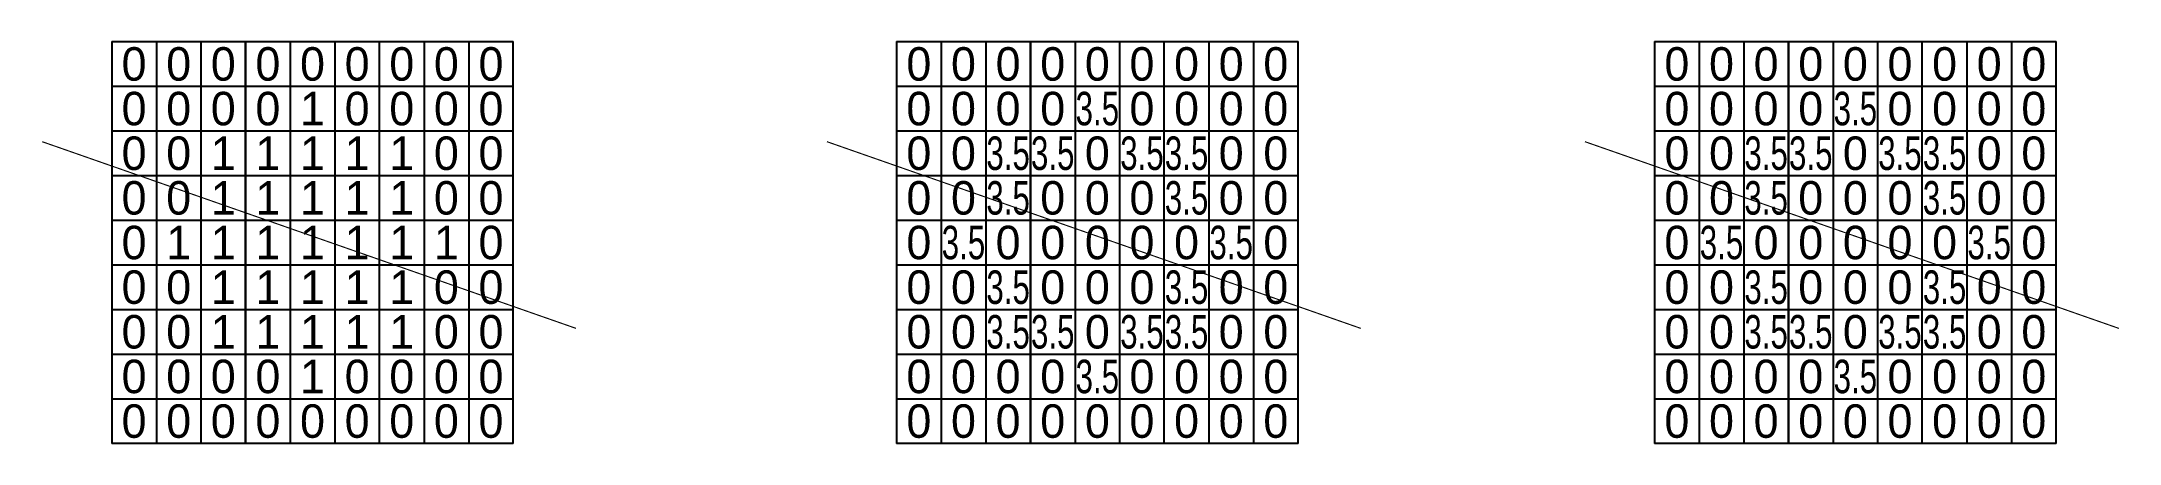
# Model space of a CAD drawing. Header units: inches. Extents: x 0.9 to 94, y 2 to 20.
import ezdxf
from ezdxf.enums import TextEntityAlignment as Align

# ---------------------------------------------------------------- set-up
doc = ezdxf.new("R2010")
doc.units = ezdxf.units.IN
doc.header["$MEASUREMENT"] = 0
doc.styles.get("Standard").update_dxf_attribs({"font": 'Apnorm.shx'})

msp = doc.modelspace()

# ---------------------------------------------------------------- linework, layer by layer
for p, q in [((4, 20), (4, 14)), ((4, 20), (10, 20)), ((6, 20), (6, 14)), ((8, 20), (8, 14)), ((10, 14), (10, 20)), ((10, 20), (10, 14)), ((10, 20), (16, 20)), ((12, 20), (12, 14)), ((14, 20), (14, 14)), ((16, 14), (16, 20)), ((16, 20), (22, 20)), ((18, 20), (18, 14)), ((20, 20), (20, 14)), ((22, 14), (22, 20)), ((39.18, 20), (39.18, 14)), ((39.18, 20), (45.18, 20)), ((41.18, 20), (41.18, 14)), ((43.18, 20), (43.18, 14)), ((45.18, 14), (45.18, 20)), ((45.18, 20), (45.18, 14)), ((45.18, 20), (51.18, 20)), ((47.18, 20), (47.18, 14)), ((49.18, 20), (49.18, 14)), ((51.18, 14), (51.18, 20)), ((51.18, 20), (57.18, 20)), ((53.18, 20), (53.18, 14)), ((55.18, 20), (55.18, 14)), ((57.18, 14), (57.18, 20)), ((73.159, 20), (73.159, 14)), ((73.159, 20), (79.159, 20)), ((75.159, 20), (75.159, 14)), ((77.159, 20), (77.159, 14)), ((79.159, 14), (79.159, 20)), ((79.159, 20), (79.159, 14)), ((79.159, 20), (85.159, 20)), ((81.159, 20), (81.159, 14)), ((83.159, 20), (83.159, 14)), ((85.159, 14), (85.159, 20)), ((85.159, 20), (91.159, 20)), ((87.159, 20), (87.159, 14)), ((89.159, 20), (89.159, 14)), ((91.159, 14), (91.159, 20)), ((4, 18), (10, 18)), ((10, 18), (16, 18)), ((16, 18), (22, 18)), ((39.18, 18), (45.18, 18)), ((45.18, 18), (51.18, 18)), ((51.18, 18), (57.18, 18)), ((73.159, 18), (79.159, 18)), ((79.159, 18), (85.159, 18)), ((85.159, 18), (91.159, 18)), ((4, 16), (10, 16)), ((10, 16), (16, 16)), ((16, 16), (22, 16)), ((39.18, 16), (45.18, 16)), ((45.18, 16), (51.18, 16)), ((51.18, 16), (57.18, 16)), ((73.159, 16), (79.159, 16)), ((79.159, 16), (85.159, 16)), ((85.159, 16), (91.159, 16)), ((4, 14), (4, 8)), ((4, 14), (10, 14)), ((6, 14), (6, 8)), ((8, 14), (8, 8)), ((10, 8), (10, 14)), ((10, 14), (10, 8)), ((10, 14), (16, 14)), ((12, 14), (12, 8)), ((14, 14), (14, 8)), ((16, 8), (16, 14)), ((16, 14), (22, 14)), ((18, 14), (18, 8)), ((20, 14), (20, 8)), ((22, 8), (22, 14)), ((39.18, 14), (39.18, 8)), ((39.18, 14), (45.18, 14)), ((41.18, 14), (41.18, 8)), ((43.18, 14), (43.18, 8)), ((45.18, 8), (45.18, 14)), ((45.18, 14), (45.18, 8)), ((45.18, 14), (51.18, 14)), ((47.18, 14), (47.18, 8)), ((49.18, 14), (49.18, 8)), ((51.18, 8), (51.18, 14)), ((51.18, 14), (57.18, 14)), ((53.18, 14), (53.18, 8)), ((55.18, 14), (55.18, 8)), ((57.18, 8), (57.18, 14)), ((73.159, 14), (73.159, 8)), ((73.159, 14), (79.159, 14)), ((75.159, 14), (75.159, 8)), ((77.159, 14), (77.159, 8)), ((79.159, 8), (79.159, 14)), ((79.159, 14), (79.159, 8)), ((79.159, 14), (85.159, 14)), ((81.159, 14), (81.159, 8)), ((83.159, 14), (83.159, 8)), ((85.159, 8), (85.159, 14)), ((85.159, 14), (91.159, 14)), ((87.159, 14), (87.159, 8)), ((89.159, 14), (89.159, 8)), ((91.159, 8), (91.159, 14)), ((4, 12), (10, 12)), ((10, 12), (16, 12)), ((16, 12), (22, 12)), ((39.18, 12), (45.18, 12)), ((45.18, 12), (51.18, 12)), ((51.18, 12), (57.18, 12)), ((73.159, 12), (79.159, 12)), ((79.159, 12), (85.159, 12)), ((85.159, 12), (91.159, 12)), ((4, 10), (10, 10)), ((10, 10), (16, 10)), ((16, 10), (22, 10)), ((39.18, 10), (45.18, 10)), ((45.18, 10), (51.18, 10)), ((51.18, 10), (57.18, 10)), ((73.159, 10), (79.159, 10)), ((79.159, 10), (85.159, 10)), ((85.159, 10), (91.159, 10)), ((4, 8), (4, 2)), ((4, 8), (10, 8)), ((6, 8), (6, 2)), ((8, 8), (8, 2)), ((10, 2), (10, 8)), ((10, 8), (10, 2)), ((10, 8), (16, 8)), ((12, 8), (12, 2)), ((14, 8), (14, 2)), ((16, 2), (16, 8)), ((16, 8), (22, 8)), ((18, 8), (18, 2)), ((20, 8), (20, 2)), ((22, 2), (22, 8)), ((39.18, 8), (39.18, 2)), ((39.18, 8), (45.18, 8)), ((41.18, 8), (41.18, 2)), ((43.18, 8), (43.18, 2)), ((45.18, 2), (45.18, 8)), ((45.18, 8), (45.18, 2)), ((45.18, 8), (51.18, 8)), ((47.18, 8), (47.18, 2)), ((49.18, 8), (49.18, 2)), ((51.18, 2), (51.18, 8)), ((51.18, 8), (57.18, 8)), ((53.18, 8), (53.18, 2)), ((55.18, 8), (55.18, 2)), ((57.18, 2), (57.18, 8)), ((73.159, 8), (73.159, 2)), ((73.159, 8), (79.159, 8)), ((75.159, 8), (75.159, 2)), ((77.159, 8), (77.159, 2)), ((79.159, 2), (79.159, 8)), ((79.159, 8), (79.159, 2)), ((79.159, 8), (85.159, 8)), ((81.159, 8), (81.159, 2)), ((83.159, 8), (83.159, 2)), ((85.159, 2), (85.159, 8)), ((85.159, 8), (91.159, 8)), ((87.159, 8), (87.159, 2)), ((89.159, 8), (89.159, 2)), ((91.159, 2), (91.159, 8)), ((4, 6), (10, 6)), ((10, 6), (16, 6)), ((16, 6), (22, 6)), ((39.18, 6), (45.18, 6)), ((45.18, 6), (51.18, 6)), ((51.18, 6), (57.18, 6)), ((73.159, 6), (79.159, 6)), ((79.159, 6), (85.159, 6)), ((85.159, 6), (91.159, 6)), ((4, 4), (10, 4)), ((10, 4), (16, 4)), ((16, 4), (22, 4)), ((39.18, 4), (45.18, 4)), ((45.18, 4), (51.18, 4)), ((51.18, 4), (57.18, 4)), ((73.159, 4), (79.159, 4)), ((79.159, 4), (85.159, 4)), ((85.159, 4), (91.159, 4)), ((10, 2), (4, 2)), ((16, 2), (10, 2)), ((22, 2), (16, 2)), ((45.18, 2), (39.18, 2)), ((51.18, 2), (45.18, 2)), ((57.18, 2), (51.18, 2)), ((79.159, 2), (73.159, 2)), ((85.159, 2), (79.159, 2)), ((91.159, 2), (85.159, 2))]:
    msp.add_line(p, q)
at = {"color": 1, "const_width": 0.05}
for points in [[(0.879, 15.517), (24.814, 7.152)], [(36.058, 15.517), (59.993, 7.152)], [(70.037, 15.517), (93.972, 7.152)]]:
    msp.add_lwpolyline(points, dxfattribs=at)

# ---------------------------------------------------------------- texts
for s, p in [('0', (5, 19)), ('0', (7, 19)), ('0', (9, 19)), ('0', (11, 19)), ('0', (13, 19)), ('0', (15, 19)), ('0', (17, 19)), ('0', (19, 19)), ('0', (21, 19)), ('0', (40.18, 19)), ('0', (42.18, 19)), ('0', (44.18, 19)), ('0', (46.18, 19)), ('0', (48.18, 19)), ('0', (50.18, 19)), ('0', (52.18, 19)), ('0', (54.18, 19)), ('0', (56.18, 19)), ('0', (74.159, 19)), ('0', (76.159, 19)), ('0', (78.159, 19)), ('0', (80.159, 19)), ('0', (82.159, 19)), ('0', (84.159, 19)), ('0', (86.159, 19)), ('0', (88.159, 19)), ('0', (90.159, 19)), ('0', (5, 17)), ('0', (7, 17)), ('0', (9, 17)), ('0', (11, 17)), ('1', (13, 17)), ('0', (15, 17)), ('0', (17, 17)), ('0', (19, 17)), ('0', (21, 17)), ('0', (40.18, 17)), ('0', (42.18, 17)), ('0', (44.18, 17)), ('0', (46.18, 17)), ('0', (50.18, 17)), ('0', (52.18, 17)), ('0', (54.18, 17)), ('0', (56.18, 17)), ('0', (74.159, 17)), ('0', (76.159, 17)), ('0', (78.159, 17)), ('0', (80.159, 17)), ('0', (84.159, 17)), ('0', (86.159, 17)), ('0', (88.159, 17)), ('0', (90.159, 17)), ('0', (5, 15)), ('0', (7, 15)), ('1', (9, 15)), ('1', (11, 15)), ('1', (13, 15)), ('1', (15, 15)), ('1', (17, 15)), ('0', (19, 15)), ('0', (21, 15)), ('0', (40.18, 15)), ('0', (42.18, 15)), ('0', (48.18, 15)), ('0', (54.18, 15)), ('0', (56.18, 15)), ('0', (74.159, 15)), ('0', (76.159, 15)), ('0', (82.159, 15)), ('0', (88.159, 15)), ('0', (90.159, 15)), ('0', (5, 13)), ('0', (7, 13)), ('1', (9, 13)), ('1', (11, 13)), ('1', (13, 13)), ('1', (15, 13)), ('1', (17, 13)), ('0', (19, 13)), ('0', (21, 13)), ('0', (40.18, 13)), ('0', (42.18, 13)), ('0', (46.18, 13)), ('0', (48.18, 13)), ('0', (50.18, 13)), ('0', (54.18, 13)), ('0', (56.18, 13)), ('0', (74.159, 13)), ('0', (76.159, 13)), ('0', (80.159, 13)), ('0', (82.159, 13)), ('0', (84.159, 13)), ('0', (88.159, 13)), ('0', (90.159, 13)), ('0', (5, 11)), ('1', (7, 11)), ('1', (9, 11)), ('1', (11, 11)), ('1', (13, 11)), ('1', (15, 11)), ('1', (17, 11)), ('1', (19, 11)), ('0', (21, 11)), ('0', (40.18, 11)), ('0', (44.18, 11)), ('0', (46.18, 11)), ('0', (48.18, 11)), ('0', (50.18, 11)), ('0', (52.18, 11)), ('0', (56.18, 11)), ('0', (74.159, 11)), ('0', (78.159, 11)), ('0', (80.159, 11)), ('0', (82.159, 11)), ('0', (84.159, 11)), ('0', (86.159, 11)), ('0', (90.159, 11)), ('0', (5, 9)), ('0', (7, 9)), ('1', (9, 9)), ('1', (11, 9)), ('1', (13, 9)), ('1', (15, 9)), ('1', (17, 9)), ('0', (19, 9)), ('0', (21, 9)), ('0', (40.18, 9)), ('0', (42.18, 9)), ('0', (46.18, 9)), ('0', (48.18, 9)), ('0', (50.18, 9)), ('0', (54.18, 9)), ('0', (56.18, 9)), ('0', (74.159, 9)), ('0', (76.159, 9)), ('0', (80.159, 9)), ('0', (82.159, 9)), ('0', (84.159, 9)), ('0', (88.159, 9)), ('0', (90.159, 9)), ('0', (5, 7)), ('0', (7, 7)), ('1', (9, 7)), ('1', (11, 7)), ('1', (13, 7)), ('1', (15, 7)), ('1', (17, 7)), ('0', (19, 7)), ('0', (21, 7)), ('0', (40.18, 7)), ('0', (42.18, 7)), ('0', (48.18, 7)), ('0', (54.18, 7)), ('0', (56.18, 7)), ('0', (74.159, 7)), ('0', (76.159, 7)), ('0', (82.159, 7)), ('0', (88.159, 7)), ('0', (90.159, 7)), ('0', (5, 5)), ('0', (7, 5)), ('0', (9, 5)), ('0', (11, 5)), ('1', (13, 5)), ('0', (15, 5)), ('0', (17, 5)), ('0', (19, 5)), ('0', (21, 5)), ('0', (40.18, 5)), ('0', (42.18, 5)), ('0', (44.18, 5)), ('0', (46.18, 5)), ('0', (50.18, 5)), ('0', (52.18, 5)), ('0', (54.18, 5)), ('0', (56.18, 5)), ('0', (74.159, 5)), ('0', (76.159, 5)), ('0', (78.159, 5)), ('0', (80.159, 5)), ('0', (84.159, 5)), ('0', (86.159, 5)), ('0', (88.159, 5)), ('0', (90.159, 5)), ('0', (5, 3)), ('0', (7, 3)), ('0', (9, 3)), ('0', (11, 3)), ('0', (13, 3)), ('0', (15, 3)), ('0', (17, 3)), ('0', (19, 3)), ('0', (21, 3)), ('0', (40.18, 3)), ('0', (42.18, 3)), ('0', (44.18, 3)), ('0', (46.18, 3)), ('0', (48.18, 3)), ('0', (50.18, 3)), ('0', (52.18, 3)), ('0', (54.18, 3)), ('0', (56.18, 3)), ('0', (74.159, 3)), ('0', (76.159, 3)), ('0', (78.159, 3)), ('0', (80.159, 3)), ('0', (82.159, 3)), ('0', (84.159, 3)), ('0', (86.159, 3)), ('0', (88.159, 3)), ('0', (90.159, 3))]:
    msp.add_text(s, height=1.5).set_placement(p, align=Align.MIDDLE_CENTER)
at = {"width": 0.7}
for p in [(48.18, 17), (82.159, 17), (44.18, 15), (46.18, 15), (50.18, 15), (52.18, 15), (78.159, 15), (80.159, 15), (84.159, 15), (86.159, 15), (44.18, 13), (52.18, 13), (78.159, 13), (86.159, 13), (42.18, 11), (54.18, 11), (76.159, 11), (88.159, 11), (44.18, 9), (52.18, 9), (78.159, 9), (86.159, 9), (44.18, 7), (46.18, 7), (50.18, 7), (52.18, 7), (78.159, 7), (80.159, 7), (84.159, 7), (86.159, 7), (48.18, 5), (82.159, 5)]:
    msp.add_text('3.5', height=1.5, dxfattribs=at).set_placement(p, align=Align.MIDDLE_CENTER)

doc.saveas('drawing.dxf')
